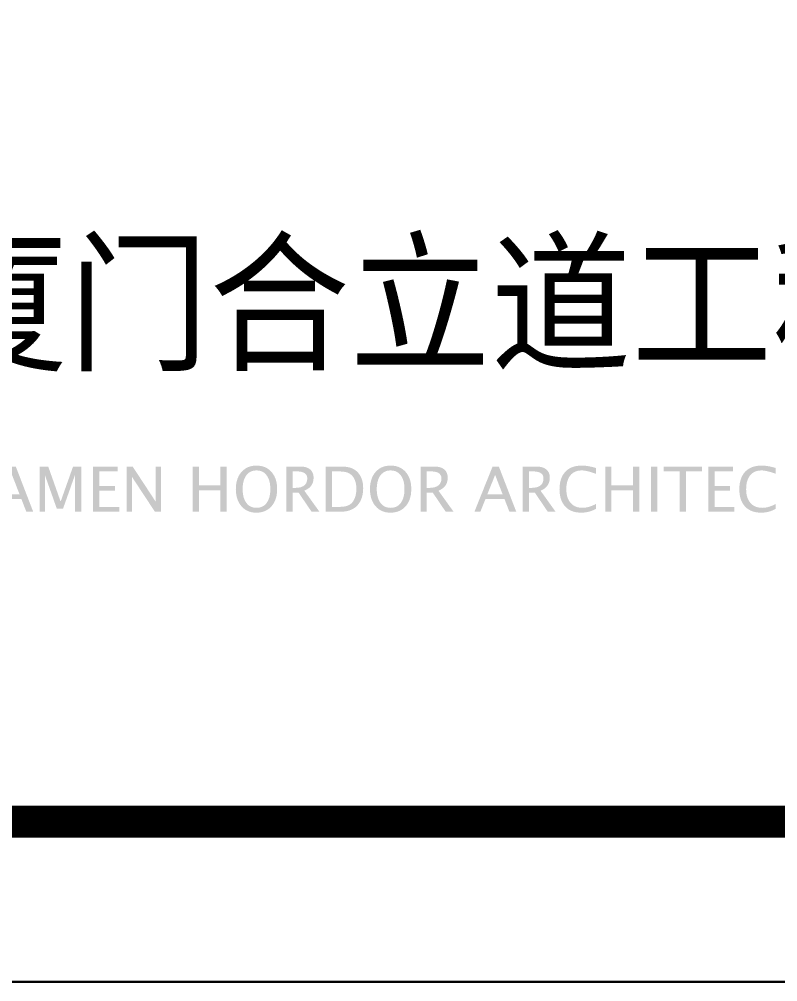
# Model space of a CAD drawing. Extents: x -1988865 to -1884162, y -260022 to -208037.
# Drawn here: x -1982875 to -1979865, y -260022 to -256199 of the extents above; entities that cross this region are included whole.
import ezdxf

# ---------------------------------------------------------------- set-up
doc = ezdxf.new("R2010")
doc.units = 0
doc.header["$LTSCALE"] = 1000
doc.header["$MEASUREMENT"] = 0
for name, color, linetype in [('hordor_标准图框', 7, 'Continuous'), ('tk', 121, 'Continuous'), ('VHSoft_boundary', 7, 'Continuous')]:
    doc.layers.add(name, color=color, linetype=linetype)
doc.styles.add('公司名称', font='msyh.ttf', dxfattribs={"width": 0.8, "height": 3.5})

# ---------------------------------------------------------------- blocks, each defined once
blk = doc.blocks.new('0912-0911-A$C349D7921')
h = blk.add_hatch(color=256)
h.paths.add_polyline_path([(13.762, 1.465), (13.73, 1.549), (13.69, 1.652), (13.628, 1.815), (13.526, 2.078), (13.49, 2.078), (13.467, 2.078), (13.453, 2.078), (13.441, 2.078), (13.427, 2.078), (13.404, 2.078), (13.368, 2.078), (13.262, 1.815), (13.197, 1.652), (13.155, 1.549), (13.122, 1.465), (13.081, 1.362), (13.015, 1.199), (12.91, 0.936), (12.944, 0.936), (12.966, 0.936), (12.979, 0.936), (12.99, 0.936), (13.004, 0.936), (13.025, 0.936), (13.06, 0.936), (13.089, 1.01), (13.108, 1.055), (13.119, 1.084), (13.129, 1.107), (13.14, 1.136), (13.159, 1.182), (13.188, 1.255), (13.299, 1.255), (13.368, 1.255), (13.411, 1.255), (13.446, 1.255), (13.489, 1.255), (13.558, 1.255), (13.669, 1.255), (13.697, 1.182), (13.715, 1.136), (13.726, 1.107), (13.735, 1.084), (13.746, 1.055), (13.764, 1.01), (13.793, 0.936), (13.833, 0.936), (13.857, 0.936), (13.873, 0.936), (13.886, 0.936), (13.901, 0.936), (13.926, 0.936), (13.966, 0.936), (13.865, 1.199), (13.802, 1.362)])
h.paths.add_polyline_path([(13.237, 1.378), (13.282, 1.491), (13.309, 1.56), (13.327, 1.604), (13.341, 1.64), (13.359, 1.684), (13.387, 1.754), (13.432, 1.866), (13.475, 1.754), (13.502, 1.684), (13.52, 1.64), (13.533, 1.604), (13.55, 1.56), (13.577, 1.491), (13.621, 1.378), (13.532, 1.378), (13.478, 1.378), (13.443, 1.378), (13.415, 1.378), (13.38, 1.378), (13.325, 1.378)], flags=16)
for points in [[(14.346, 2.078), (14.295, 2.078), (14.264, 2.078), (14.244, 2.078), (14.228, 2.078), (14.208, 2.078), (14.176, 2.078), (14.126, 2.078), (14.126, 1.815), (14.126, 1.652), (14.126, 1.549), (14.126, 1.465), (14.126, 1.362), (14.126, 1.199), (14.126, 0.936), (14.157, 0.936), (14.176, 0.936), (14.188, 0.936), (14.198, 0.936), (14.21, 0.936), (14.23, 0.936), (14.261, 0.936), (14.261, 1.15), (14.261, 1.283), (14.261, 1.368), (14.261, 1.435), (14.261, 1.519), (14.261, 1.652), (14.261, 1.867), (14.331, 1.669), (14.374, 1.547), (14.401, 1.47), (14.424, 1.407), (14.451, 1.33), (14.494, 1.207), (14.564, 1.01), (14.6, 1.01), (14.622, 1.01), (14.636, 1.01), (14.647, 1.01), (14.661, 1.01), (14.683, 1.01), (14.719, 1.01), (14.789, 1.207), (14.832, 1.329), (14.86, 1.406), (14.882, 1.468), (14.909, 1.546), (14.952, 1.668), (15.022, 1.865), (15.022, 1.651), (15.022, 1.518), (15.022, 1.434), (15.022, 1.366), (15.022, 1.283), (15.022, 1.15), (15.022, 0.936), (15.059, 0.936), (15.082, 0.936), (15.096, 0.936), (15.108, 0.936), (15.122, 0.936), (15.145, 0.936), (15.182, 0.936), (15.182, 1.199), (15.182, 1.362), (15.182, 1.465), (15.182, 1.549), (15.182, 1.652), (15.182, 1.815), (15.182, 2.078), (15.134, 2.078), (15.104, 2.078), (15.085, 2.078), (15.07, 2.078), (15.051, 2.078), (15.022, 2.078), (14.974, 2.078), (14.901, 1.874), (14.857, 1.748), (14.828, 1.668), (14.805, 1.603), (14.777, 1.523), (14.732, 1.396), (14.66, 1.192), (14.587, 1.396), (14.543, 1.523), (14.514, 1.603), (14.491, 1.668), (14.463, 1.748), (14.418, 1.874)], [(16.029, 1.541), (16.029, 1.559), (16.029, 1.587), (15.938, 1.587), (15.882, 1.587), (15.847, 1.587), (15.818, 1.587), (15.783, 1.587), (15.726, 1.587), (15.636, 1.587), (15.636, 1.672), (15.636, 1.724), (15.636, 1.758), (15.636, 1.784), (15.636, 1.818), (15.636, 1.87), (15.636, 1.955), (15.743, 1.955), (15.81, 1.955), (15.852, 1.955), (15.886, 1.955), (15.928, 1.955), (15.995, 1.955), (16.103, 1.955), (16.103, 1.984), (16.103, 2.001), (16.103, 2.012), (16.103, 2.021), (16.103, 2.032), (16.103, 2.05), (16.103, 2.078), (15.958, 2.078), (15.869, 2.078), (15.812, 2.078), (15.767, 2.078), (15.71, 2.078), (15.621, 2.078), (15.476, 2.078), (15.476, 1.815), (15.476, 1.652), (15.476, 1.549), (15.476, 1.465), (15.476, 1.362), (15.476, 1.199), (15.476, 0.936), (15.629, 0.936), (15.724, 0.936), (15.784, 0.936), (15.832, 0.936), (15.892, 0.936), (15.987, 0.936), (16.139, 0.936), (16.139, 0.964), (16.139, 0.982), (16.139, 0.993), (16.139, 1.002), (16.139, 1.013), (16.139, 1.031), (16.139, 1.059), (16.023, 1.059), (15.952, 1.059), (15.906, 1.059), (15.869, 1.059), (15.824, 1.059), (15.752, 1.059), (15.636, 1.059), (15.636, 1.152), (15.636, 1.21), (15.636, 1.247), (15.636, 1.276), (15.636, 1.313), (15.636, 1.371), (15.636, 1.464), (15.726, 1.464), (15.783, 1.464), (15.818, 1.464), (15.847, 1.464), (15.882, 1.464), (15.938, 1.464), (16.029, 1.464), (16.029, 1.492), (16.029, 1.51), (16.029, 1.521), (16.029, 1.53)], [(16.479, 2.078), (16.443, 2.078), (16.421, 2.078), (16.407, 2.078), (16.396, 2.078), (16.382, 2.078), (16.359, 2.078), (16.324, 2.078), (16.324, 1.815), (16.324, 1.652), (16.324, 1.549), (16.324, 1.465), (16.324, 1.362), (16.324, 1.199), (16.324, 0.936), (16.355, 0.936), (16.374, 0.936), (16.386, 0.936), (16.396, 0.936), (16.408, 0.936), (16.428, 0.936), (16.459, 0.936), (16.459, 1.14), (16.459, 1.267), (16.459, 1.347), (16.459, 1.411), (16.459, 1.491), (16.459, 1.618), (16.459, 1.822), (16.593, 1.618), (16.676, 1.491), (16.729, 1.411), (16.771, 1.347), (16.824, 1.267), (16.907, 1.14), (17.041, 0.936), (17.076, 0.936), (17.099, 0.936), (17.113, 0.936), (17.124, 0.936), (17.138, 0.936), (17.16, 0.936), (17.195, 0.936), (17.195, 1.199), (17.195, 1.362), (17.195, 1.465), (17.195, 1.549), (17.195, 1.652), (17.195, 1.815), (17.195, 2.078), (17.164, 2.078), (17.145, 2.078), (17.133, 2.078), (17.123, 2.078), (17.111, 2.078), (17.091, 2.078), (17.06, 2.078), (17.06, 1.874), (17.06, 1.747), (17.06, 1.667), (17.06, 1.603), (17.06, 1.523), (17.06, 1.396), (17.06, 1.192), (16.926, 1.396), (16.843, 1.523), (16.791, 1.603), (16.749, 1.667), (16.696, 1.747), (16.613, 1.874)], [(18.853, 1.652), (18.853, 1.815), (18.853, 2.078), (18.816, 2.078), (18.794, 2.078), (18.779, 2.078), (18.768, 2.078), (18.753, 2.078), (18.73, 2.078), (18.694, 2.078), (18.694, 1.968), (18.694, 1.899), (18.694, 1.856), (18.694, 1.821), (18.694, 1.778), (18.694, 1.709), (18.694, 1.599), (18.569, 1.599), (18.492, 1.599), (18.443, 1.599), (18.404, 1.599), (18.355, 1.599), (18.278, 1.599), (18.153, 1.599), (18.153, 1.709), (18.153, 1.778), (18.153, 1.821), (18.153, 1.856), (18.153, 1.899), (18.153, 1.968), (18.153, 2.078), (18.116, 2.078), (18.094, 2.078), (18.079, 2.078), (18.068, 2.078), (18.053, 2.078), (18.03, 2.078), (17.994, 2.078), (17.994, 1.815), (17.994, 1.652), (17.994, 1.549), (17.994, 1.465), (17.994, 1.362), (17.994, 1.199), (17.994, 0.936), (18.03, 0.936), (18.053, 0.936), (18.068, 0.936), (18.079, 0.936), (18.094, 0.936), (18.116, 0.936), (18.153, 0.936), (18.153, 1.061), (18.153, 1.138), (18.153, 1.187), (18.153, 1.226), (18.153, 1.275), (18.153, 1.352), (18.153, 1.476), (18.278, 1.476), (18.355, 1.476), (18.404, 1.476), (18.443, 1.476), (18.492, 1.476), (18.569, 1.476), (18.694, 1.476), (18.694, 1.352), (18.694, 1.275), (18.694, 1.226), (18.694, 1.187), (18.694, 1.138), (18.694, 1.061), (18.694, 0.936), (18.73, 0.936), (18.753, 0.936), (18.768, 0.936), (18.779, 0.936), (18.794, 0.936), (18.816, 0.936), (18.853, 0.936), (18.853, 1.199), (18.853, 1.362), (18.853, 1.465), (18.853, 1.549)], [(27.438, 1.565), (27.445, 1.624), (27.455, 1.678), (27.47, 1.729), (27.488, 1.775), (27.511, 1.817), (27.538, 1.855), (27.569, 1.888), (27.603, 1.916), (27.64, 1.939), (27.681, 1.957), (27.726, 1.97), (27.773, 1.977), (27.825, 1.98), (27.863, 1.978), (27.906, 1.973), (27.953, 1.964), (28.005, 1.952), (28.061, 1.936), (28.121, 1.917), (28.185, 1.894), (28.185, 1.928), (28.185, 1.949), (28.185, 1.962), (28.185, 1.973), (28.185, 1.986), (28.185, 2.007), (28.185, 2.041), (28.128, 2.058), (28.072, 2.071), (28.019, 2.083), (27.968, 2.091), (27.919, 2.098), (27.872, 2.101), (27.827, 2.103), (27.753, 2.099), (27.684, 2.09), (27.62, 2.074), (27.56, 2.052), (27.506, 2.023), (27.456, 1.988), (27.412, 1.946), (27.373, 1.899), (27.34, 1.847), (27.313, 1.789), (27.292, 1.726), (27.277, 1.658), (27.268, 1.585), (27.264, 1.506), (27.267, 1.428), (27.276, 1.354), (27.291, 1.286), (27.312, 1.223), (27.338, 1.166), (27.371, 1.114), (27.409, 1.067), (27.453, 1.026), (27.501, 0.991), (27.555, 0.962), (27.613, 0.94), (27.677, 0.924), (27.745, 0.915), (27.818, 0.912), (27.874, 0.914), (27.929, 0.92), (27.983, 0.93), (28.036, 0.944), (28.087, 0.962), (28.137, 0.984), (28.185, 1.01), (28.185, 1.038), (28.185, 1.056), (28.185, 1.067), (28.185, 1.076), (28.185, 1.087), (28.185, 1.104), (28.185, 1.133), (28.133, 1.106), (28.082, 1.084), (28.032, 1.066), (27.982, 1.052), (27.934, 1.042), (27.887, 1.036), (27.84, 1.034), (27.788, 1.037), (27.74, 1.045), (27.694, 1.057), (27.652, 1.075), (27.613, 1.098), (27.577, 1.126), (27.545, 1.16), (27.516, 1.197), (27.492, 1.239), (27.472, 1.284), (27.456, 1.333), (27.445, 1.386), (27.439, 1.442), (27.436, 1.502)], [(29.278, 1.652), (29.278, 1.815), (29.278, 2.078), (29.242, 2.078), (29.219, 2.078), (29.204, 2.078), (29.193, 2.078), (29.178, 2.078), (29.155, 2.078), (29.119, 2.078), (29.119, 1.968), (29.119, 1.899), (29.119, 1.856), (29.119, 1.821), (29.119, 1.778), (29.119, 1.709), (29.119, 1.599), (28.994, 1.599), (28.917, 1.599), (28.868, 1.599), (28.829, 1.599), (28.78, 1.599), (28.703, 1.599), (28.578, 1.599), (28.578, 1.709), (28.578, 1.778), (28.578, 1.821), (28.578, 1.856), (28.578, 1.899), (28.578, 1.968), (28.578, 2.078), (28.542, 2.078), (28.519, 2.078), (28.504, 2.078), (28.493, 2.078), (28.478, 2.078), (28.456, 2.078), (28.419, 2.078), (28.419, 1.815), (28.419, 1.652), (28.419, 1.549), (28.419, 1.465), (28.419, 1.362), (28.419, 1.199), (28.419, 0.936), (28.456, 0.936), (28.478, 0.936), (28.493, 0.936), (28.504, 0.936), (28.519, 0.936), (28.542, 0.936), (28.578, 0.936), (28.578, 1.061), (28.578, 1.138), (28.578, 1.187), (28.578, 1.226), (28.578, 1.275), (28.578, 1.352), (28.578, 1.476), (28.703, 1.476), (28.78, 1.476), (28.829, 1.476), (28.868, 1.476), (28.917, 1.476), (28.994, 1.476), (29.119, 1.476), (29.119, 1.352), (29.119, 1.275), (29.119, 1.226), (29.119, 1.187), (29.119, 1.138), (29.119, 1.061), (29.119, 0.936), (29.155, 0.936), (29.178, 0.936), (29.193, 0.936), (29.204, 0.936), (29.219, 0.936), (29.242, 0.936), (29.278, 0.936), (29.278, 1.199), (29.278, 1.362), (29.278, 1.465), (29.278, 1.549)], [(29.733, 1.652), (29.733, 1.815), (29.733, 2.078), (29.696, 2.078), (29.673, 2.078), (29.659, 2.078), (29.647, 2.078), (29.633, 2.078), (29.61, 2.078), (29.573, 2.078), (29.573, 1.815), (29.573, 1.652), (29.573, 1.549), (29.573, 1.465), (29.573, 1.362), (29.573, 1.199), (29.573, 0.936), (29.61, 0.936), (29.633, 0.936), (29.647, 0.936), (29.659, 0.936), (29.673, 0.936), (29.696, 0.936), (29.733, 0.936), (29.733, 1.199), (29.733, 1.362), (29.733, 1.465), (29.733, 1.549)], [(30.457, 1.955), (30.55, 1.955), (30.608, 1.955), (30.645, 1.955), (30.674, 1.955), (30.711, 1.955), (30.769, 1.955), (30.862, 1.955), (30.862, 1.984), (30.862, 2.001), (30.862, 2.012), (30.862, 2.021), (30.862, 2.032), (30.862, 2.05), (30.862, 2.078), (30.639, 2.078), (30.5, 2.078), (30.413, 2.078), (30.342, 2.078), (30.254, 2.078), (30.116, 2.078), (29.892, 2.078), (29.892, 2.05), (29.892, 2.032), (29.892, 2.021), (29.892, 2.012), (29.892, 2.001), (29.892, 1.984), (29.892, 1.955), (29.986, 1.955), (30.043, 1.955), (30.08, 1.955), (30.11, 1.955), (30.146, 1.955), (30.204, 1.955), (30.297, 1.955), (30.297, 1.721), (30.297, 1.575), (30.297, 1.483), (30.297, 1.409), (30.297, 1.316), (30.297, 1.171), (30.297, 0.936), (30.334, 0.936), (30.357, 0.936), (30.371, 0.936), (30.383, 0.936), (30.398, 0.936), (30.42, 0.936), (30.457, 0.936), (30.457, 1.171), (30.457, 1.316), (30.457, 1.409), (30.457, 1.483), (30.457, 1.575), (30.457, 1.721)], [(31.182, 1.672), (31.182, 1.724), (31.182, 1.758), (31.182, 1.784), (31.182, 1.818), (31.182, 1.87), (31.182, 1.955), (31.289, 1.955), (31.356, 1.955), (31.398, 1.955), (31.432, 1.955), (31.474, 1.955), (31.541, 1.955), (31.648, 1.955), (31.648, 1.984), (31.648, 2.001), (31.648, 2.012), (31.648, 2.021), (31.648, 2.032), (31.648, 2.05), (31.648, 2.078), (31.504, 2.078), (31.415, 2.078), (31.358, 2.078), (31.312, 2.078), (31.256, 2.078), (31.166, 2.078), (31.022, 2.078), (31.022, 1.815), (31.022, 1.652), (31.022, 1.549), (31.022, 1.465), (31.022, 1.362), (31.022, 1.199), (31.022, 0.936), (31.175, 0.936), (31.269, 0.936), (31.329, 0.936), (31.378, 0.936), (31.438, 0.936), (31.532, 0.936), (31.685, 0.936), (31.685, 0.964), (31.685, 0.982), (31.685, 0.993), (31.685, 1.002), (31.685, 1.013), (31.685, 1.031), (31.685, 1.059), (31.569, 1.059), (31.497, 1.059), (31.452, 1.059), (31.415, 1.059), (31.369, 1.059), (31.298, 1.059), (31.182, 1.059), (31.182, 1.152), (31.182, 1.21), (31.182, 1.247), (31.182, 1.276), (31.182, 1.313), (31.182, 1.371), (31.182, 1.464), (31.272, 1.464), (31.328, 1.464), (31.364, 1.464), (31.392, 1.464), (31.428, 1.464), (31.484, 1.464), (31.575, 1.464), (31.575, 1.492), (31.575, 1.51), (31.575, 1.521), (31.575, 1.53), (31.575, 1.541), (31.575, 1.559), (31.575, 1.587), (31.484, 1.587), (31.428, 1.587), (31.392, 1.587), (31.364, 1.587), (31.328, 1.587), (31.272, 1.587), (31.182, 1.587)], [(31.98, 1.502), (31.982, 1.565), (31.988, 1.624), (31.998, 1.678), (32.013, 1.729), (32.032, 1.775), (32.054, 1.817), (32.081, 1.855), (32.112, 1.888), (32.146, 1.916), (32.184, 1.939), (32.225, 1.957), (32.269, 1.97), (32.317, 1.977), (32.368, 1.98), (32.407, 1.978), (32.449, 1.973), (32.497, 1.964), (32.548, 1.952), (32.604, 1.936), (32.664, 1.917), (32.729, 1.894), (32.729, 1.928), (32.729, 1.949), (32.729, 1.962), (32.729, 1.973), (32.729, 1.986), (32.729, 2.007), (32.729, 2.041), (32.671, 2.058), (32.616, 2.071), (32.562, 2.083), (32.511, 2.091), (32.462, 2.098), (32.415, 2.101), (32.37, 2.103), (32.296, 2.099), (32.227, 2.09), (32.163, 2.074), (32.104, 2.052), (32.049, 2.023), (32, 1.988), (31.955, 1.946), (31.916, 1.899), (31.883, 1.847), (31.856, 1.789), (31.835, 1.726), (31.82, 1.658), (31.811, 1.585), (31.808, 1.506), (31.811, 1.428), (31.82, 1.354), (31.834, 1.286), (31.855, 1.223), (31.882, 1.166), (31.914, 1.114), (31.952, 1.067), (31.996, 1.026), (32.045, 0.991), (32.098, 0.962), (32.157, 0.94), (32.22, 0.924), (32.288, 0.915), (32.362, 0.912), (32.418, 0.914), (32.473, 0.92), (32.526, 0.93), (32.579, 0.944), (32.63, 0.962), (32.68, 0.984), (32.729, 1.01), (32.729, 1.038), (32.729, 1.056), (32.729, 1.067), (32.729, 1.076), (32.729, 1.087), (32.729, 1.104), (32.729, 1.133), (32.677, 1.106), (32.625, 1.084), (32.575, 1.066), (32.526, 1.052), (32.477, 1.042), (32.43, 1.036), (32.383, 1.034), (32.332, 1.037), (32.283, 1.045), (32.237, 1.057), (32.195, 1.075), (32.156, 1.098), (32.12, 1.126), (32.088, 1.16), (32.059, 1.197), (32.035, 1.239), (32.015, 1.284), (32, 1.333), (31.989, 1.386), (31.982, 1.442)]]:
    blk.add_hatch(color=256).paths.add_polyline_path(points)
h = blk.add_hatch(color=256)
h.paths.add_polyline_path([(20.127, 1.584), (20.119, 1.655), (20.104, 1.721), (20.084, 1.782), (20.057, 1.84), (20.025, 1.892), (19.988, 1.941), (19.945, 1.984), (19.899, 2.02), (19.848, 2.05), (19.794, 2.073), (19.736, 2.089), (19.674, 2.099), (19.608, 2.103), (19.542, 2.099), (19.48, 2.089), (19.422, 2.073), (19.368, 2.05), (19.318, 2.02), (19.271, 1.983), (19.229, 1.94), (19.191, 1.892), (19.159, 1.839), (19.133, 1.782), (19.113, 1.72), (19.098, 1.654), (19.089, 1.583), (19.086, 1.508), (19.089, 1.433), (19.098, 1.363), (19.112, 1.297), (19.133, 1.235), (19.159, 1.177), (19.19, 1.124), (19.228, 1.075), (19.27, 1.032), (19.316, 0.995), (19.366, 0.965), (19.419, 0.942), (19.476, 0.925), (19.537, 0.915), (19.602, 0.912), (19.669, 0.915), (19.733, 0.925), (19.792, 0.941), (19.847, 0.964), (19.898, 0.994), (19.945, 1.03), (19.988, 1.073), (20.025, 1.121), (20.057, 1.174), (20.084, 1.232), (20.104, 1.294), (20.119, 1.361), (20.127, 1.433), (20.13, 1.509)])
h.paths.add_polyline_path([(19.26, 1.57), (19.266, 1.627), (19.275, 1.681), (19.289, 1.73), (19.306, 1.776), (19.326, 1.817), (19.351, 1.855), (19.379, 1.888), (19.41, 1.916), (19.444, 1.939), (19.48, 1.957), (19.52, 1.97), (19.563, 1.977), (19.608, 1.98), (19.654, 1.977), (19.696, 1.97), (19.736, 1.957), (19.773, 1.939), (19.807, 1.916), (19.837, 1.888), (19.865, 1.855), (19.89, 1.818), (19.911, 1.777), (19.928, 1.731), (19.941, 1.682), (19.951, 1.629), (19.956, 1.572), (19.958, 1.511), (19.956, 1.448), (19.951, 1.389), (19.941, 1.335), (19.928, 1.285), (19.911, 1.239), (19.89, 1.197), (19.866, 1.159), (19.838, 1.126), (19.807, 1.098), (19.772, 1.075), (19.735, 1.057), (19.694, 1.044), (19.651, 1.037), (19.604, 1.034), (19.559, 1.037), (19.517, 1.045), (19.478, 1.058), (19.442, 1.076), (19.408, 1.099), (19.378, 1.127), (19.35, 1.161), (19.326, 1.199), (19.305, 1.241), (19.288, 1.287), (19.275, 1.336), (19.266, 1.39), (19.26, 1.447), (19.258, 1.509)], flags=16)
h = blk.add_hatch(color=256)
h.paths.add_polyline_path([(20.932, 1.533), (20.975, 1.574), (21.008, 1.621), (21.032, 1.673), (21.046, 1.73), (21.051, 1.793), (21.049, 1.831), (21.044, 1.867), (21.035, 1.9), (21.022, 1.93), (21.006, 1.958), (20.987, 1.983), (20.963, 2.005), (20.937, 2.024), (20.907, 2.041), (20.874, 2.054), (20.838, 2.065), (20.798, 2.072), (20.756, 2.077), (20.71, 2.078), (20.631, 2.078), (20.581, 2.078), (20.55, 2.078), (20.524, 2.078), (20.493, 2.078), (20.443, 2.078), (20.364, 2.078), (20.364, 1.815), (20.364, 1.652), (20.364, 1.549), (20.364, 1.465), (20.364, 1.362), (20.364, 1.199), (20.364, 0.936), (20.4, 0.936), (20.423, 0.936), (20.438, 0.936), (20.449, 0.936), (20.464, 0.936), (20.486, 0.936), (20.523, 0.936), (20.523, 1.046), (20.523, 1.115), (20.523, 1.158), (20.523, 1.193), (20.523, 1.236), (20.523, 1.305), (20.523, 1.415), (20.558, 1.415), (20.58, 1.415), (20.594, 1.415), (20.605, 1.415), (20.618, 1.415), (20.64, 1.415), (20.675, 1.415), (20.75, 1.305), (20.796, 1.236), (20.826, 1.193), (20.849, 1.158), (20.879, 1.115), (20.925, 1.046), (21, 0.936), (21.046, 0.936), (21.074, 0.936), (21.092, 0.936), (21.107, 0.936), (21.124, 0.936), (21.153, 0.936), (21.199, 0.936), (21.111, 1.058), (21.056, 1.134), (21.022, 1.182), (20.994, 1.221), (20.96, 1.269), (20.905, 1.345), (20.817, 1.467), (20.879, 1.497)])
h.paths.add_polyline_path([(20.523, 1.538), (20.523, 1.634), (20.523, 1.694), (20.523, 1.731), (20.523, 1.762), (20.523, 1.799), (20.523, 1.859), (20.523, 1.955), (20.547, 1.955), (20.562, 1.955), (20.572, 1.955), (20.579, 1.955), (20.589, 1.955), (20.604, 1.955), (20.628, 1.955), (20.698, 1.952), (20.757, 1.941), (20.805, 1.923), (20.843, 1.897), (20.87, 1.865), (20.886, 1.825), (20.892, 1.778), (20.885, 1.714), (20.866, 1.66), (20.834, 1.616), (20.789, 1.582), (20.731, 1.557), (20.66, 1.543), (20.577, 1.538), (20.565, 1.538), (20.557, 1.538), (20.552, 1.538), (20.548, 1.538), (20.543, 1.538), (20.536, 1.538)], flags=16)
h = blk.add_hatch(color=256)
h.paths.add_polyline_path([(22.265, 1.772), (22.243, 1.823), (22.216, 1.869), (22.184, 1.912), (22.162, 1.937), (22.138, 1.959), (22.114, 1.98), (22.088, 1.998), (22.062, 2.014), (22.034, 2.028), (22.005, 2.04), (21.974, 2.05), (21.941, 2.059), (21.904, 2.066), (21.866, 2.071), (21.824, 2.075), (21.78, 2.077), (21.734, 2.078), (21.647, 2.078), (21.594, 2.078), (21.56, 2.078), (21.532, 2.078), (21.498, 2.078), (21.445, 2.078), (21.358, 2.078), (21.358, 1.815), (21.358, 1.652), (21.358, 1.549), (21.358, 1.465), (21.358, 1.362), (21.358, 1.199), (21.358, 0.936), (21.445, 0.936), (21.499, 0.936), (21.533, 0.936), (21.561, 0.936), (21.595, 0.936), (21.649, 0.936), (21.736, 0.936), (21.811, 0.939), (21.88, 0.949), (21.945, 0.965), (22.005, 0.987), (22.06, 1.016), (22.11, 1.051), (22.155, 1.093), (22.194, 1.14), (22.228, 1.193), (22.255, 1.251), (22.276, 1.314), (22.292, 1.382), (22.301, 1.455), (22.304, 1.534), (22.301, 1.599), (22.294, 1.661), (22.282, 1.718)])
h.paths.add_polyline_path([(21.518, 1.749), (21.518, 1.955), (21.548, 1.955), (21.567, 1.955), (21.579, 1.955), (21.588, 1.955), (21.6, 1.955), (21.619, 1.955), (21.65, 1.955), (21.695, 1.955), (21.736, 1.953), (21.775, 1.951), (21.81, 1.947), (21.841, 1.942), (21.87, 1.936), (21.895, 1.93), (21.918, 1.921), (21.94, 1.911), (21.96, 1.899), (21.981, 1.886), (22, 1.87), (22.018, 1.853), (22.035, 1.834), (22.061, 1.799), (22.082, 1.761), (22.1, 1.72), (22.114, 1.675), (22.124, 1.626), (22.13, 1.574), (22.132, 1.519), (22.13, 1.459), (22.124, 1.404), (22.114, 1.351), (22.1, 1.303), (22.082, 1.258), (22.06, 1.216), (22.034, 1.178), (22.005, 1.146), (21.971, 1.12), (21.932, 1.098), (21.887, 1.081), (21.838, 1.069), (21.783, 1.061), (21.723, 1.059), (21.675, 1.059), (21.646, 1.059), (21.628, 1.059), (21.613, 1.059), (21.594, 1.059), (21.565, 1.059), (21.518, 1.059), (21.518, 1.265), (21.518, 1.393), (21.518, 1.474), (21.518, 1.54), (21.518, 1.621)], flags=16)
h = blk.add_hatch(color=256)
h.paths.add_polyline_path([(23.508, 1.655), (23.493, 1.721), (23.473, 1.782), (23.447, 1.84), (23.415, 1.892), (23.377, 1.941), (23.334, 1.984), (23.288, 2.02), (23.237, 2.05), (23.183, 2.073), (23.125, 2.089), (23.063, 2.099), (22.997, 2.103), (22.932, 2.099), (22.869, 2.089), (22.811, 2.073), (22.757, 2.05), (22.707, 2.02), (22.66, 1.983), (22.618, 1.94), (22.58, 1.892), (22.548, 1.839), (22.522, 1.782), (22.502, 1.72), (22.487, 1.654), (22.478, 1.583), (22.476, 1.508), (22.478, 1.433), (22.487, 1.363), (22.502, 1.297), (22.522, 1.235), (22.548, 1.177), (22.579, 1.124), (22.617, 1.075), (22.659, 1.032), (22.705, 0.995), (22.755, 0.965), (22.808, 0.942), (22.865, 0.925), (22.926, 0.915), (22.991, 0.912), (23.058, 0.915), (23.122, 0.925), (23.181, 0.941), (23.236, 0.964), (23.287, 0.994), (23.334, 1.03), (23.377, 1.073), (23.415, 1.121), (23.447, 1.174), (23.473, 1.232), (23.493, 1.294), (23.508, 1.361), (23.516, 1.433), (23.519, 1.509), (23.516, 1.584)])
h.paths.add_polyline_path([(22.655, 1.627), (22.664, 1.681), (22.678, 1.73), (22.695, 1.776), (22.715, 1.817), (22.74, 1.855), (22.768, 1.888), (22.799, 1.916), (22.833, 1.939), (22.869, 1.957), (22.909, 1.97), (22.952, 1.977), (22.997, 1.98), (23.043, 1.977), (23.085, 1.97), (23.125, 1.957), (23.162, 1.939), (23.196, 1.916), (23.227, 1.888), (23.255, 1.855), (23.279, 1.818), (23.3, 1.777), (23.317, 1.731), (23.33, 1.682), (23.34, 1.629), (23.345, 1.572), (23.347, 1.511), (23.345, 1.448), (23.34, 1.389), (23.33, 1.335), (23.317, 1.285), (23.3, 1.239), (23.279, 1.197), (23.255, 1.159), (23.227, 1.126), (23.196, 1.098), (23.161, 1.075), (23.124, 1.057), (23.083, 1.044), (23.04, 1.037), (22.993, 1.034), (22.948, 1.037), (22.906, 1.045), (22.867, 1.058), (22.831, 1.076), (22.797, 1.099), (22.767, 1.127), (22.739, 1.161), (22.715, 1.199), (22.694, 1.241), (22.677, 1.287), (22.664, 1.336), (22.655, 1.39), (22.649, 1.447), (22.647, 1.509), (22.649, 1.57)], flags=16)
h = blk.add_hatch(color=256)
h.paths.add_polyline_path([(23.912, 1.415), (23.947, 1.415), (23.969, 1.415), (23.983, 1.415), (23.994, 1.415), (24.007, 1.415), (24.029, 1.415), (24.064, 1.415), (24.139, 1.305), (24.185, 1.236), (24.215, 1.193), (24.239, 1.158), (24.268, 1.115), (24.314, 1.046), (24.389, 0.936), (24.435, 0.936), (24.463, 0.936), (24.481, 0.936), (24.496, 0.936), (24.514, 0.936), (24.542, 0.936), (24.588, 0.936), (24.5, 1.058), (24.445, 1.134), (24.411, 1.182), (24.383, 1.221), (24.349, 1.269), (24.294, 1.345), (24.206, 1.467), (24.268, 1.497), (24.321, 1.533), (24.364, 1.574), (24.397, 1.621), (24.421, 1.673), (24.435, 1.73), (24.44, 1.793), (24.438, 1.831), (24.433, 1.867), (24.424, 1.9), (24.412, 1.93), (24.395, 1.958), (24.376, 1.983), (24.352, 2.005), (24.326, 2.024), (24.296, 2.041), (24.263, 2.054), (24.227, 2.065), (24.187, 2.072), (24.145, 2.077), (24.1, 2.078), (24.02, 2.078), (23.97, 2.078), (23.939, 2.078), (23.913, 2.078), (23.882, 2.078), (23.833, 2.078), (23.753, 2.078), (23.753, 1.815), (23.753, 1.652), (23.753, 1.549), (23.753, 1.465), (23.753, 1.362), (23.753, 1.199), (23.753, 0.936), (23.789, 0.936), (23.812, 0.936), (23.827, 0.936), (23.838, 0.936), (23.853, 0.936), (23.875, 0.936), (23.912, 0.936), (23.912, 1.046), (23.912, 1.115), (23.912, 1.158), (23.912, 1.193), (23.912, 1.236), (23.912, 1.305)])
h.paths.add_polyline_path([(23.912, 1.538), (23.912, 1.634), (23.912, 1.694), (23.912, 1.731), (23.912, 1.762), (23.912, 1.799), (23.912, 1.859), (23.912, 1.955), (23.936, 1.955), (23.951, 1.955), (23.961, 1.955), (23.968, 1.955), (23.978, 1.955), (23.993, 1.955), (24.017, 1.955), (24.087, 1.952), (24.146, 1.941), (24.195, 1.923), (24.232, 1.897), (24.259, 1.865), (24.275, 1.825), (24.281, 1.778), (24.274, 1.714), (24.255, 1.66), (24.223, 1.616), (24.178, 1.582), (24.12, 1.557), (24.05, 1.543), (23.966, 1.538), (23.954, 1.538), (23.946, 1.538), (23.941, 1.538), (23.937, 1.538), (23.932, 1.538), (23.925, 1.538)], flags=16)
h = blk.add_hatch(color=256)
h.paths.add_polyline_path([(26.008, 1.362), (25.968, 1.465), (25.936, 1.549), (25.896, 1.652), (25.833, 1.815), (25.732, 2.078), (25.695, 2.078), (25.673, 2.078), (25.658, 2.078), (25.647, 2.078), (25.632, 2.078), (25.61, 2.078), (25.573, 2.078), (25.468, 1.815), (25.402, 1.652), (25.361, 1.549), (25.328, 1.465), (25.286, 1.362), (25.221, 1.199), (25.116, 0.936), (25.15, 0.936), (25.171, 0.936), (25.185, 0.936), (25.196, 0.936), (25.209, 0.936), (25.231, 0.936), (25.265, 0.936), (25.295, 1.01), (25.313, 1.055), (25.325, 1.084), (25.334, 1.107), (25.346, 1.136), (25.364, 1.182), (25.394, 1.255), (25.505, 1.255), (25.573, 1.255), (25.617, 1.255), (25.652, 1.255), (25.695, 1.255), (25.764, 1.255), (25.874, 1.255), (25.903, 1.182), (25.921, 1.136), (25.932, 1.107), (25.941, 1.084), (25.952, 1.055), (25.97, 1.01), (25.998, 0.936), (26.038, 0.936), (26.063, 0.936), (26.079, 0.936), (26.091, 0.936), (26.107, 0.936), (26.132, 0.936), (26.172, 0.936), (26.07, 1.199)])
h.paths.add_polyline_path([(25.442, 1.378), (25.487, 1.491), (25.515, 1.56), (25.533, 1.604), (25.547, 1.64), (25.565, 1.684), (25.593, 1.754), (25.637, 1.866), (25.681, 1.754), (25.708, 1.684), (25.725, 1.64), (25.739, 1.604), (25.756, 1.56), (25.783, 1.491), (25.827, 1.378), (25.738, 1.378), (25.683, 1.378), (25.648, 1.378), (25.62, 1.378), (25.586, 1.378), (25.531, 1.378)], flags=16)
h = blk.add_hatch(color=256)
h.paths.add_polyline_path([(26.9, 1.533), (26.943, 1.574), (26.976, 1.621), (27, 1.673), (27.014, 1.73), (27.019, 1.793), (27.017, 1.831), (27.012, 1.867), (27.003, 1.9), (26.99, 1.93), (26.974, 1.958), (26.954, 1.983), (26.931, 2.005), (26.904, 2.024), (26.875, 2.041), (26.842, 2.054), (26.805, 2.065), (26.766, 2.072), (26.724, 2.077), (26.678, 2.078), (26.598, 2.078), (26.549, 2.078), (26.517, 2.078), (26.492, 2.078), (26.461, 2.078), (26.411, 2.078), (26.331, 2.078), (26.331, 1.815), (26.331, 1.652), (26.331, 1.549), (26.331, 1.465), (26.331, 1.362), (26.331, 1.199), (26.331, 0.936), (26.368, 0.936), (26.391, 0.936), (26.405, 0.936), (26.417, 0.936), (26.431, 0.936), (26.454, 0.936), (26.491, 0.936), (26.491, 1.046), (26.491, 1.115), (26.491, 1.158), (26.491, 1.193), (26.491, 1.236), (26.491, 1.305), (26.491, 1.415), (26.526, 1.415), (26.548, 1.415), (26.561, 1.415), (26.572, 1.415), (26.586, 1.415), (26.608, 1.415), (26.643, 1.415), (26.718, 1.305), (26.764, 1.236), (26.794, 1.193), (26.817, 1.158), (26.847, 1.115), (26.893, 1.046), (26.968, 0.936), (27.014, 0.936), (27.042, 0.936), (27.06, 0.936), (27.074, 0.936), (27.092, 0.936), (27.121, 0.936), (27.166, 0.936), (27.078, 1.058), (27.024, 1.134), (26.99, 1.182), (26.962, 1.221), (26.927, 1.269), (26.873, 1.345), (26.785, 1.467), (26.847, 1.497)])
h.paths.add_polyline_path([(26.545, 1.538), (26.532, 1.538), (26.525, 1.538), (26.52, 1.538), (26.516, 1.538), (26.511, 1.538), (26.503, 1.538), (26.491, 1.538), (26.491, 1.634), (26.491, 1.694), (26.491, 1.731), (26.491, 1.762), (26.491, 1.799), (26.491, 1.859), (26.491, 1.955), (26.515, 1.955), (26.53, 1.955), (26.539, 1.955), (26.547, 1.955), (26.557, 1.955), (26.572, 1.955), (26.596, 1.955), (26.666, 1.952), (26.725, 1.941), (26.773, 1.923), (26.811, 1.897), (26.838, 1.865), (26.854, 1.825), (26.859, 1.778), (26.853, 1.714), (26.834, 1.66), (26.802, 1.616), (26.757, 1.582), (26.699, 1.557), (26.628, 1.543)], flags=16)
at = {"style": '公司名称', "width": 0.92}
blk.add_text('厦门合立道工程设计集团股份有限公司', height=2.835, dxfattribs=at).set_placement((11.292, 4.793))
blk = doc.blocks.new('0912-0911-sdgrtyrty')
at = {"layer": 'hordor_标准图框'}
blk.add_line((-149243, -1677842), (270657, -1677842), dxfattribs=at)
at = {"layer": 'hordor_标准图框', "linetype": 'Continuous', "ltscale": 1.4, "const_width": 1000}
blk.add_lwpolyline([(-124343, -1386328), (-124343, -1672842), (265657, -1672842), (265657, -1385842), (-124842, -1385842)], dxfattribs=at)
at = {"layer": 'VHSoft_boundary'}
blk.add_lwpolyline([(-149343, -1380842), (270657, -1380842), (270657, -1677842), (-149343, -1677842)], close=True, dxfattribs=at)
at = {"layer": 'hordor_标准图框', "linetype": 'Continuous', "ltscale": 1.4, "xscale": 1234.567900378764, "yscale": 1234.567900378764, "zscale": 1234.567900378764}
blk.add_blockref('0912-0911-A$C349D7921', (-119087, -1664327), dxfattribs=at)
blk = doc.blocks.new('0912-0911-vbmhf')
at = {"layer": 'tk', "color": 0, "xscale": 0.0999999971622562, "yscale": 0.0999999971622562, "zscale": 0.0999999971622562}
blk.add_blockref('0912-0911-sdgrtyrty', (102354.3, 264793.1), dxfattribs=at)

msp = doc.modelspace()

# ---------------------------------------------------------------- block references
at = {"xscale": 1.272593102947569, "yscale": 1.272593102947569, "zscale": 1.272593102947569}
msp.add_blockref('0912-0911-vbmhf', (-2100114.8, -383474.6), dxfattribs=at)

doc.saveas('drawing.dxf')
